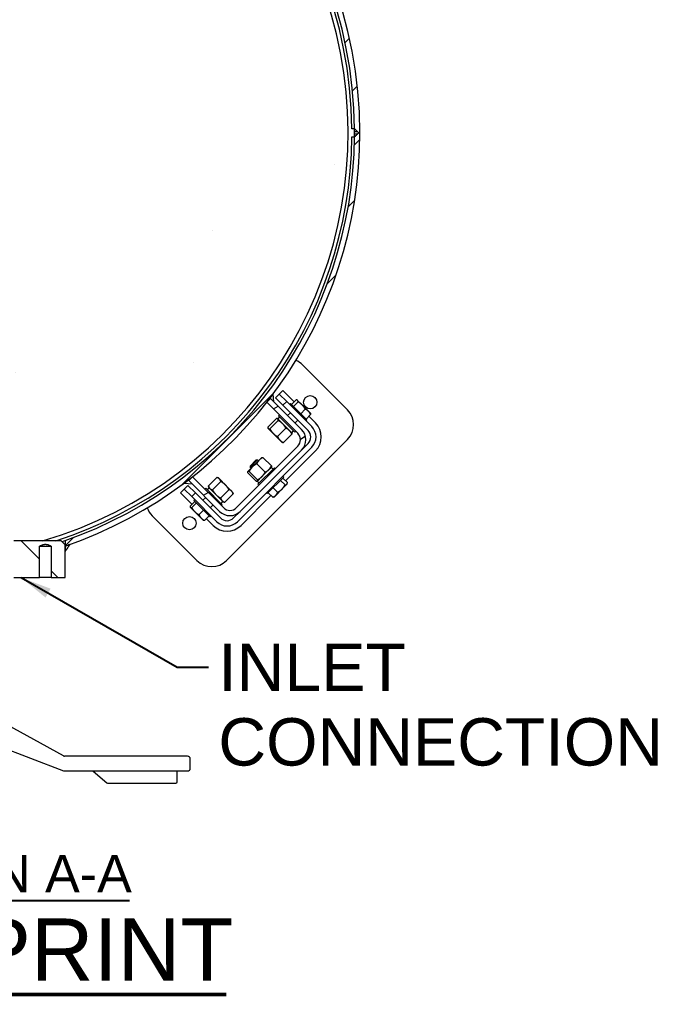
# Model space of a CAD drawing. Header units: inches. Extents: x 19 to 503, y 7 to 322.
# Drawn here: x 254.64 to 284.96, y 182.47 to 228.78 of the extents above; entities that cross this region are included whole.
import ezdxf

# ---------------------------------------------------------------- set-up
doc = ezdxf.new("R2010")
doc.units = ezdxf.units.IN
doc.header["$LTSCALE"] = 15
doc.header["$MEASUREMENT"] = 0
for name, color, linetype, lineweight in [('Dimension (ANSI)', 7, 'Continuous', 25), ('Hatch', 7, 'Continuous', 18), ('Symbol', 7, 'Continuous', 25), ('Visible', 7, 'Continuous', 18)]:
    doc.layers.add(name, color=color, linetype=linetype, lineweight=lineweight)
doc.styles.add('MEMCOR Medium', font='arial.ttf')
doc.styles.add('Standard D-E', font='arial.ttf')
doc.styles.add('Text Style326', font='arial.ttf')
doc.styles.add('Text Style347', font='arial.ttf')
doc.dimstyles.new('Default (ANSI)', dxfattribs={"dimscale": 15, "dimtxt": 0.15, "dimasz": 0.098425, "dimexe": 0.125, "dimexo": 0.0625, "dimgap": 0.031496, "dimtad": 0, "dimtih": 1, "dimtoh": 1, "dimdec": 4, "dimrnd": 1e-08, "dimzin": 3, "dimdsep": 46, "dimlunit": 5, "dimtxsty": 'MEMCOR Medium', "dimcen": 0.09, "dimdle": 0.393701, "dimclrd": 256, "dimclre": 256, "dimclrt": 256, "dimadec": 0, "dimazin": 1, "dimtfac": 0.8, "dimtofl": 0, "dimtmove": 0, "dimatfit": 3, "dimfxl": 1, "dimfrac": 1, "dimtolj": 1, "dimtzin": 4, "dimlwd": -1, "dimlwe": -1, "dimarcsym": 0})
doc.dimstyles.new('Default D-E$7', dxfattribs={"dimscale": 15, "dimtxt": 0.15, "dimasz": 0.098425, "dimexe": 0.125, "dimexo": 0.0625, "dimgap": 0.031496, "dimtad": 0, "dimtih": 1, "dimtoh": 1, "dimrnd": 1e-08, "dimzin": 4, "dimdsep": 46, "dimtxsty": 'Standard D-E', "dimcen": 0.09, "dimdle": 0.393701, "dimclrd": 256, "dimclre": 256, "dimclrt": 256, "dimadec": 0, "dimazin": 1, "dimtfac": 1, "dimtofl": 0, "dimtmove": 0, "dimatfit": 3, "dimfxl": 1, "dimtolj": 1, "dimtzin": 4, "dimlwd": -1, "dimlwe": -1, "dimarcsym": 0})

# ---------------------------------------------------------------- blocks, each defined once
blk = doc.blocks.new('*D29')
at = {"layer": 'Defpoints', "color": 0, "transparency": 16777216}
for p in [(238.898, 269.29), (264.63, 243.558), (229.758, 208.974)]:
    blk.add_point(p, dxfattribs=at)
at = {"layer": 'Dimension (ANSI)', "transparency": 16777216}
for p, q in [((263.967, 244.221), (237.572, 270.616)), ((237.854, 268.246), (225.763, 256.155)), ((205.214, 235.606), (217.305, 247.697)), ((229.095, 209.637), (202.845, 235.888))]:
    blk.add_line(p, q, dxfattribs=at)
for points in [[(237.68, 268.42), (238.028, 268.072), (238.898, 269.29)], [(205.04, 235.78), (205.388, 235.432), (204.17, 234.562)]]:
    blk.add_solid(points, dxfattribs=at)
at = {"layer": 'Dimension (ANSI)', "transparency": 16777216, "char_height": 2.25, "attachment_point": 5, "style": 'MEMCOR Medium'}
for s, insert in [('\\A1; 49{\\H0.8x;\\S1#8;} in', (221.534, 254.24)), ('\\A1;[1247.4 mm]', (221.534, 250.012))]:
    blk.add_mtext(s, dxfattribs=dict(at, insert=insert))

msp = doc.modelspace()

# ---------------------------------------------------------------- hatches: boundary and pattern name
at = {"layer": 'Hatch'}
h = msp.add_hatch(dxfattribs=at)
h.set_pattern_fill('ANSI31', color=256, scale=15, style=0)
edge = h.paths.add_edge_path()
edge.add_spline(control_points=[(270.564343, 223.585927), (270.596338, 223.554712), (270.628225, 223.523387), (270.691854, 223.460443), (270.723596, 223.428825), (270.755229, 223.397098)], knot_values=[-0.682004196, -0.682004196, -0.682004196, -0.682004196, -0.341394752, -0.341394752, 0, 0, 0, 0], degree=3, periodic=0)
edge.add_line((270.755229, 223.397098), (270.815229, 223.397103))
edge.add_ellipse((250.064767, 223.395292), major_axis=(-0.001811, 20.750462), ratio=1, start_angle=270, end_angle=306.6890483)
edge.add_ellipse((250.064767, 223.395292), major_axis=(-12.39927, 16.638503), ratio=1, start_angle=270, end_angle=270.6902994)
edge.add_ellipse((250.064767, 223.395292), major_axis=(-12.598826, 16.487913), ratio=1, start_angle=270, end_angle=285.2313046)
edge.add_ellipse((250.064767, 223.395292), major_axis=(-16.487913, 12.598826), ratio=1, start_angle=270, end_angle=270.6902994)
edge.add_ellipse((250.064767, 223.395292), major_axis=(-16.638503, 12.39927), ratio=1, start_angle=270, end_angle=343.3880966)
edge.add_ellipse((250.064767, 223.395292), major_axis=(-16.638503, -12.39927), ratio=1, start_angle=270, end_angle=270.6902994)
edge.add_ellipse((250.064767, 223.395292), major_axis=(-16.487913, -12.598826), ratio=1, start_angle=270, end_angle=285.2313046)
edge.add_ellipse((250.064767, 223.395292), major_axis=(-12.598826, -16.487913), ratio=1, start_angle=270, end_angle=270.6902994)
edge.add_ellipse((250.064767, 223.395292), major_axis=(-12.39927, -16.638503), ratio=1, start_angle=270, end_angle=343.3880966)
edge.add_ellipse((250.064767, 223.395292), major_axis=(12.39927, -16.638503), ratio=1, start_angle=270, end_angle=270.6902994)
edge.add_ellipse((250.064767, 223.395292), major_axis=(12.598826, -16.487913), ratio=1, start_angle=270, end_angle=285.2313046)
edge.add_ellipse((250.064767, 223.395292), major_axis=(16.487913, -12.598826), ratio=1, start_angle=270, end_angle=270.6902994)
edge.add_ellipse((250.064767, 223.395292), major_axis=(16.638503, -12.39927), ratio=1, start_angle=270, end_angle=287.0057217)
edge.add_ellipse((250.064767, 223.395292), major_axis=(19.537373, -6.990902), ratio=1, start_angle=270, end_angle=270.7141894)
edge.add_line((243.317935, 203.772298), (243.317935, 203.830292))
edge.add_line((243.317935, 203.830292), (243.317935, 204.036852))
edge.add_ellipse((250.064767, 223.395292), major_axis=(-19.35844, 6.746833), ratio=1, start_angle=199.7473487, end_angle=450, ccw=False)
h = msp.add_hatch(dxfattribs=at)
h.set_pattern_fill('ANSI31', color=256, scale=15, style=0)
edge = h.paths.add_edge_path()
edge.add_spline(control_points=[(270.755229, 223.393487), (270.723596, 223.36176), (270.691854, 223.330141), (270.628225, 223.267198), (270.596338, 223.235872), (270.564343, 223.204658)], knot_values=[-0.682004161, -0.682004161, -0.682004161, -0.682004161, -0.340609426, -0.340609426, 0, 0, 0, 0], degree=3, periodic=0)
edge.add_ellipse((250.064767, 223.395292), major_axis=(-0.190635, -20.499576), ratio=1, start_angle=19.7473487, end_angle=90, ccw=False)
edge.add_line((256.8116, 204.036852), (256.8116, 203.830292))
edge.add_line((256.8116, 203.830292), (256.8116, 203.772298))
edge.add_ellipse((250.064767, 223.395292), major_axis=(19.622995, 6.746833), ratio=1, start_angle=270, end_angle=270.7141894)
edge.add_ellipse((250.064767, 223.395292), major_axis=(19.537373, 6.990902), ratio=1, start_angle=270, end_angle=287.0057217)
edge.add_ellipse((250.064767, 223.395292), major_axis=(16.638503, 12.39927), ratio=1, start_angle=270, end_angle=270.6902994)
edge.add_ellipse((250.064767, 223.395292), major_axis=(16.487913, 12.598826), ratio=1, start_angle=270, end_angle=285.2313046)
edge.add_ellipse((250.064767, 223.395292), major_axis=(12.598826, 16.487913), ratio=1, start_angle=270, end_angle=270.6902994)
edge.add_ellipse((250.064767, 223.395292), major_axis=(12.39927, 16.638503), ratio=1, start_angle=270, end_angle=306.6890483)
edge.add_line((270.815229, 223.393481), (270.755229, 223.393487))
h = msp.add_hatch(dxfattribs=at)
h.set_pattern_fill('ANSI31', color=256, scale=15, angle=-15, style=0)
edge = h.paths.add_edge_path()
edge.add_line((262.863356, 207.06117), (262.68658, 206.884393))
edge.add_line((262.68658, 206.884393), (262.84037, 206.730603))
edge.add_line((262.84037, 206.730603), (264.154577, 205.416395))
edge.add_ellipse((264.642481, 205.904299), major_axis=(0.487904, -0.487904), ratio=1, start_angle=270, end_angle=360)
edge.add_line((265.130385, 205.416395), (268.043665, 208.329675))
edge.add_ellipse((267.555761, 208.817579), major_axis=(0.487904, 0.487904), ratio=1, start_angle=270, end_angle=360)
edge.add_line((268.043665, 209.305483), (266.729457, 210.61969))
edge.add_line((266.729457, 210.61969), (266.575667, 210.77348))
edge.add_line((266.575667, 210.77348), (266.39889, 210.596703))
edge.add_line((266.39889, 210.596703), (267.866888, 209.128706))
edge.add_ellipse((267.555761, 208.817579), major_axis=(0.311127, -0.311127), ratio=1, start_angle=0, end_angle=90, ccw=False)
edge.add_line((267.866888, 208.506452), (264.953608, 205.593172))
edge.add_ellipse((264.642481, 205.904299), major_axis=(-0.311127, -0.311127), ratio=1, start_angle=0, end_angle=90, ccw=False)
edge.add_line((264.331354, 205.593172), (262.863356, 207.06117))
h = msp.add_hatch(dxfattribs=at)
h.set_pattern_fill('ANSI31', color=256, scale=15, angle=-15, style=0)
edge = h.paths.add_edge_path()
edge.add_line((266.55268, 210.796467), (266.575667, 210.77348))
edge.add_line((266.575667, 210.77348), (266.729457, 210.61969))
edge.add_line((266.729457, 210.61969), (266.703271, 210.996023))
edge.add_ellipse((250.064767, 223.395292), major_axis=(-12.39927, -16.638503), ratio=1, start_angle=89.3097006, end_angle=90, ccw=False)
h = msp.add_hatch(dxfattribs=at)
h.set_pattern_fill('ANSI31', color=256, scale=15, angle=-15, style=0)
edge = h.paths.add_edge_path()
edge.add_line((262.84037, 206.730603), (262.68658, 206.884393))
edge.add_line((262.68658, 206.884393), (262.663593, 206.907379))
edge.add_ellipse((250.064767, 223.395292), major_axis=(-16.487913, -12.598826), ratio=1, start_angle=89.3097006, end_angle=90, ccw=False)
edge.add_line((262.464037, 206.756789), (262.84037, 206.730603))
h = msp.add_hatch(dxfattribs=at)
h.set_pattern_fill('ANSI31', color=256, scale=15, angle=90.0002, style=0)
edge = h.paths.add_edge_path()
edge.add_line((256.8116, 203.830292), (256.621508, 204.020292))
edge.add_line((256.621508, 204.020292), (254.374811, 204.020292))
edge.add_line((254.374811, 204.020292), (254.184583, 203.830292))
edge.add_line((254.184583, 203.830292), (254.184583, 202.460292))
edge.add_line((254.184583, 202.460292), (254.374811, 202.270292))
edge.add_line((254.374811, 202.270292), (255.596226, 202.270292))
edge.add_line((255.596226, 202.270292), (255.596226, 203.770292))
edge.add_spline(control_points=[(255.596226, 203.770292), (255.871767, 203.902718), (256.147309, 203.770292)], knot_values=[0, 0, 0, 1.461518521, 1.461518521, 1.461518521], weights=[1, 1.666136842, 1], degree=2, periodic=0)
edge.add_line((256.147309, 203.770292), (256.147309, 202.270292))
edge.add_line((256.147309, 202.270292), (256.8116, 202.270292))
edge.add_line((256.8116, 202.270292), (256.8116, 203.514226))
edge.add_line((256.8116, 203.514226), (256.8116, 203.772298))
edge.add_line((256.8116, 203.772298), (256.8116, 203.830292))
h = msp.add_hatch(dxfattribs=at)
h.set_pattern_fill('ANSI31', color=256, scale=15, angle=-15, style=0)
edge = h.paths.add_edge_path()
edge.add_line((256.8116, 203.772298), (256.8116, 203.514226))
edge.add_spline(control_points=[(256.8116, 203.514226), (256.852261, 203.571537), (256.894866, 203.631503), (256.970384, 203.737794), (257.015054, 203.800667), (257.055669, 203.857919)], knot_values=[-1.099187466, -1.099187466, -1.099187466, -1.099187466, -0.534885802, -0.534885802, 0, 0, 0, 0], degree=3, periodic=0)
edge.add_ellipse((250.064767, 223.395292), major_axis=(-19.537373, -6.990902), ratio=1, start_angle=89.2858106, end_angle=90, ccw=False)

# ---------------------------------------------------------------- linework, layer by layer
at = {"layer": 'Symbol', "lineweight": 25}
msp.add_line((244.06569, 186.931989), (259.875622, 186.931989), dxfattribs=at)
at = {"layer": 'Symbol', "lineweight": 50}
msp.add_line((239.478834, 182.472567), (264.462478, 182.472567), dxfattribs=at)
at = {"layer": 'Visible'}
for p, q in [((270.564343, 223.585927), (270.439349, 223.584765)), ((270.439349, 223.20582), (270.564343, 223.204658)), ((270.564658, 223.462145), (270.689658, 223.462553)), ((270.689658, 223.328032), (270.564658, 223.32844)), ((270.755229, 223.397098), (270.815229, 223.397103)), ((270.815229, 223.393481), (270.755229, 223.393487)), ((268.106098, 212.366048), (270.227418, 210.244728)), ((267.163317, 211.164051), (266.98654, 210.987274)), ((267.701627, 210.625741), (267.163317, 211.164051)), ((266.575667, 210.77348), (266.39889, 210.596703)), ((266.55268, 210.796467), (266.729457, 210.61969)), ((268.043665, 209.305483), (266.575667, 210.77348)), ((266.729457, 210.61969), (266.703271, 210.996023)), ((266.809763, 210.810498), (266.98654, 210.987274)), ((267.163317, 210.456944), (266.809763, 210.810498)), ((267.340093, 210.633721), (266.98654, 210.987274)), ((267.569392, 210.493506), (267.784829, 210.708943)), ((267.848674, 210.70036), (267.83067, 210.705184)), ((267.859682, 210.689352), (267.848674, 210.70036)), ((268.079691, 210.469343), (267.859682, 210.689352)), ((266.39889, 210.596703), (267.866888, 209.128706)), ((267.163317, 210.456944), (267.340093, 210.633721)), ((268.355998, 209.264263), (267.163317, 210.456944)), ((268.532775, 209.441039), (267.340093, 210.633721)), ((267.480679, 210.493135), (267.525222, 210.537677)), ((267.525222, 210.537677), (268.304709, 209.758189)), ((267.663837, 210.399062), (267.879274, 210.614499)), ((268.00941, 210.053489), (268.224847, 210.268926)), ((268.378042, 210.170992), (268.079691, 210.469343)), ((266.848999, 209.821058), (266.452117, 209.424176)), ((266.914065, 209.815668), (266.899751, 209.819503)), ((266.922899, 209.806833), (266.914065, 209.815668)), ((267.003224, 209.903285), (266.914836, 209.814897)), ((266.918302, 209.811431), (267.00669, 209.899819)), ((267.151609, 209.578124), (266.922899, 209.806833)), ((266.991318, 210.004276), (266.946776, 209.959734)), ((267.726263, 209.180246), (266.946776, 209.959734)), ((267.51687, 210.103391), (267.381313, 209.967834)), ((268.260167, 209.713647), (268.304709, 209.758189)), ((268.260539, 209.80236), (268.475976, 210.017797)), ((268.467393, 210.081642), (268.378042, 210.170992)), ((268.709551, 209.617816), (268.392773, 209.934594)), ((268.467393, 210.081642), (268.472217, 210.063637)), ((266.457508, 209.359111), (266.453672, 209.373424)), ((266.457508, 209.359111), (266.466342, 209.350276)), ((266.466342, 209.350276), (266.695052, 209.121567)), ((266.937124, 209.732933), (266.540242, 209.336051)), ((267.306418, 209.363639), (266.909536, 208.966757)), ((267.476841, 209.252892), (267.151609, 209.578124)), ((267.870423, 209.749837), (267.734866, 209.614281)), ((266.695052, 209.121567), (267.020284, 208.796335)), ((267.587588, 209.08247), (267.190706, 208.685588)), ((267.582197, 209.147535), (267.476841, 209.252892)), ((267.581427, 209.148306), (267.669815, 209.236694)), ((267.582197, 209.147535), (267.586033, 209.133222)), ((267.770805, 209.224788), (267.726263, 209.180246)), ((270.227418, 208.830514), (264.485711, 203.088807)), ((267.866888, 208.506452), (264.953608, 205.593172)), ((264.994828, 204.927285), (268.532775, 208.465232)), ((267.020284, 208.796335), (267.12564, 208.690978)), ((267.12564, 208.690978), (267.139954, 208.687143)), ((268.043665, 208.329675), (268.355998, 208.642009)), ((265.130385, 205.416395), (268.043665, 208.329675)), ((266.154826, 207.973366), (266.036837, 207.855376)), ((266.154826, 207.973366), (266.163459, 207.975679)), ((266.610652, 207.575752), (266.21377, 207.972634)), ((267.290652, 206.869556), (268.709551, 208.288455)), ((265.708156, 207.526695), (265.492079, 207.310618)), ((265.603292, 207.567985), (265.892074, 207.856768)), ((265.603292, 207.567985), (265.603295, 207.503212)), ((265.956848, 207.856765), (265.603295, 207.503212)), ((265.643984, 207.462523), (265.603295, 207.503212)), ((266.036837, 207.855376), (265.708156, 207.526695)), ((265.892074, 207.856768), (265.956848, 207.856765)), ((266.316461, 207.281562), (265.919579, 207.678444)), ((265.997537, 207.816076), (265.956848, 207.856765)), ((265.975962, 206.70461), (266.75545, 207.484098)), ((266.493394, 207.398819), (266.611384, 207.516809)), ((266.695535, 207.424184), (266.607147, 207.512572)), ((266.611384, 207.516809), (266.613697, 207.525442)), ((266.799992, 207.439556), (266.75545, 207.484098)), ((262.863356, 207.06117), (262.68658, 206.884393)), ((264.331354, 205.593172), (262.863356, 207.06117)), ((263.622549, 206.627513), (264.019431, 207.024395)), ((264.100949, 207.002552), (264.019431, 207.024395)), ((264.145706, 206.957796), (264.100949, 207.002552)), ((265.486694, 207.305233), (265.484381, 207.2966)), ((265.492079, 207.310618), (265.486694, 207.305233)), ((265.884308, 206.849408), (265.487426, 207.24629)), ((265.953289, 206.91839), (265.556407, 207.315271)), ((265.948636, 206.854061), (266.164713, 207.070138)), ((266.164713, 207.070138), (266.493394, 207.398819)), ((267.198087, 207.04146), (266.4186, 206.261973)), ((267.153545, 207.086002), (267.198087, 207.04146)), ((267.158417, 207.00179), (267.373854, 206.786353)), ((262.464037, 206.756789), (262.84037, 206.730603)), ((262.649562, 206.650297), (262.472785, 206.47352)), ((262.649562, 206.650297), (263.003116, 206.296743)), ((262.84037, 206.730603), (262.663593, 206.907379)), ((262.68658, 206.884393), (264.154577, 205.416395)), ((263.56024, 206.45337), (263.648629, 206.541758)), ((263.644392, 206.545995), (263.622549, 206.627513)), ((263.644392, 206.545995), (263.689148, 206.501239)), ((263.815423, 206.434639), (264.212305, 206.831521)), ((264.435015, 206.668486), (264.145706, 206.957796)), ((264.724325, 206.379176), (264.435015, 206.668486)), ((265.943251, 206.848676), (265.934618, 206.846363)), ((265.943251, 206.848676), (265.948636, 206.854061)), ((266.03241, 206.761059), (265.944022, 206.849447)), ((266.020504, 206.660068), (265.975962, 206.70461)), ((266.694864, 206.538237), (266.910301, 206.322799)), ((267.044938, 206.888311), (267.260375, 206.672873)), ((267.112968, 206.470206), (267.344745, 206.701982)), ((267.344745, 206.701982), (267.360771, 206.718008)), ((267.360771, 206.718008), (267.367914, 206.744666)), ((262.296009, 206.296743), (262.472785, 206.47352)), ((262.296009, 206.296743), (262.841568, 205.751184)), ((262.472785, 206.47352), (262.826339, 206.119967)), ((263.003116, 206.296743), (262.826339, 206.119967)), ((262.826339, 206.119967), (264.01902, 204.927285)), ((263.003116, 206.296743), (264.195797, 205.104062)), ((263.356669, 205.94319), (263.492226, 206.078747)), ((263.500326, 206.513284), (263.455784, 206.468742)), ((264.279814, 205.733796), (263.500326, 206.513284)), ((263.689148, 206.501239), (263.978458, 206.211929)), ((263.978458, 206.211929), (264.267768, 205.922619)), ((264.201169, 206.048893), (264.598051, 206.445775)), ((264.394042, 205.85602), (264.790924, 206.252902)), ((264.769082, 206.33442), (264.724325, 206.379176)), ((264.769082, 206.33442), (264.790924, 206.252902)), ((265.171604, 204.750508), (266.590504, 206.169408)), ((266.374057, 206.306515), (266.4186, 206.261973)), ((266.458269, 206.301642), (266.673707, 206.086205)), ((266.742052, 206.099289), (266.715394, 206.092146)), ((266.742052, 206.099289), (266.819634, 206.176872)), ((266.819634, 206.176872), (267.112968, 206.470206)), ((262.7597, 205.611386), (262.757123, 205.621001)), ((262.973803, 205.883418), (262.758366, 205.667981)), ((262.7597, 205.611386), (262.765678, 205.605408)), ((262.765678, 205.605408), (262.969782, 205.401303)), ((263.043688, 205.813533), (262.828251, 205.598096)), ((262.922383, 205.934838), (262.966925, 205.97938)), ((262.922383, 205.934838), (263.701871, 205.15535)), ((263.710222, 205.589636), (263.845779, 205.725193)), ((264.223365, 205.790245), (264.311754, 205.878633)), ((264.279814, 205.733796), (264.235272, 205.689254)), ((264.267768, 205.922619), (264.312524, 205.877863)), ((264.312524, 205.877863), (264.394042, 205.85602)), ((263.071497, 203.088807), (260.950177, 205.210128)), ((262.969782, 205.401303), (263.273163, 205.097922)), ((263.382012, 205.475209), (263.166575, 205.259772)), ((263.650451, 205.206771), (263.435013, 204.991333)), ((263.701871, 205.15535), (263.746413, 205.199893)), ((264.818051, 205.104062), (265.130385, 205.416395)), ((263.273163, 205.097922), (263.378418, 204.992667)), ((263.378418, 204.992667), (263.388033, 204.990091)), ((263.518216, 205.074536), (263.842244, 204.750508)), ((256.621508, 204.020292), (254.374811, 204.020292)), ((255.596226, 202.270292), (255.596226, 203.770292)), ((255.596226, 203.770292), (256.147309, 203.770292)), ((256.147309, 203.770292), (256.147309, 202.270292)), ((256.8116, 204.036852), (256.8116, 203.772298)), ((256.8116, 202.270292), (256.8116, 203.830292)), ((256.8116, 203.772298), (256.8116, 203.514226)), ((254.374811, 202.270292), (255.596226, 202.270292)), ((256.147309, 202.270292), (255.596226, 202.270292)), ((256.147309, 202.270292), (256.8116, 202.270292)), ((256.728035, 193.802904), (252.084039, 196.35833)), ((252.052673, 194.879229), (256.734681, 193.095607)), ((262.631177, 193.787418), (256.788298, 193.787418)), ((262.756177, 193.212418), (262.756177, 193.662418)), ((256.77918, 193.087418), (262.631177, 193.087418)), ((258.136753, 193.082739), (258.799706, 192.526456)), ((262.131177, 192.572418), (262.131177, 193.067418)), ((258.838273, 192.512418), (262.071177, 192.512418))]:
    msp.add_line(p, q, dxfattribs=at)
for centre in [(268.459651, 210.598281), (262.717944, 204.856574)]:
    msp.add_circle(centre, 0.315, dxfattribs=at)
for centre, radius, start, end in [((250.064767, 223.395292), 20.750462, 0.005, 251.0258628), ((250.064767, 223.395292), 20.500462, 0.5328038, 250.7854552), ((250.064767, 223.395292), 20.375462, 0.5328038, 251.9707587), ((250.064767, 223.395292), 20.19, 286.335037, 253.664963), ((250.064767, 223.395292), 20.375462, 288.0292413, 359.4671962), ((250.064767, 223.395292), 20.750462, 288.9741372, 359.995), ((250.064767, 223.395292), 20.500462, 289.2145448, 359.4671962), ((250.064767, 223.395292), 20.5, 359.4671962, 0.5328038), ((267.398991, 211.658942), 1, 45, 67.8028259), ((250.064767, 223.395292), 20.750462, 322.6156523, 323.3059517), ((269.520311, 209.537621), 1, 315, 45), ((267.555761, 208.817579), 0.69, 315, 45), ((268.044871, 208.953136), 0.69, 315, 45), ((268.044871, 208.953136), 0.94, 315, 45), ((267.555761, 208.817579), 0.44, 315, 45), ((268.044871, 208.953136), 0.44, 315, 45), ((250.064767, 223.395292), 20.750462, 306.6940483, 307.3843477), ((264.642481, 205.904299), 0.44, 225, 315), ((261.657284, 205.917235), 1, 199.3581895, 225), ((264.642481, 205.904299), 0.69, 225, 315), ((264.506924, 205.415189), 0.94, 225, 315), ((264.506924, 205.415189), 0.69, 225, 315), ((264.506924, 205.415189), 0.44, 225, 315), ((250.064767, 223.395292), 20.750462, 288.9741372, 289.6883266), ((263.778604, 203.795914), 1, 225, 315), ((256.788298, 193.912418), 0.125, 241.1775702, 270), ((262.631177, 193.662418), 0.125, 0, 90), ((256.77918, 193.212418), 0.125, 249.145542, 270), ((262.631177, 193.212418), 0.125, 270, 0), ((258.123898, 193.067418), 0.02, 50, 90), ((262.151177, 193.067418), 0.02, 90, 180), ((258.838273, 192.572418), 0.06, 230, 270), ((262.071177, 192.572418), 0.06, 270, 0)]:
    msp.add_arc(centre, radius, start, end, dxfattribs=at)
for points, knots in [([(270.564343, 223.585927), (270.596338, 223.554712), (270.628225, 223.523387), (270.691854, 223.460443), (270.723596, 223.428825), (270.755229, 223.397098)], [-0.6820041958, -0.6820041958, -0.6820041958, -0.6820041958, -0.3413947519, -0.3413947519, 0, 0, 0, 0]), ([(270.755229, 223.393487), (270.723596, 223.36176), (270.691854, 223.330141), (270.628225, 223.267198), (270.596338, 223.235872), (270.564343, 223.204658)], [-0.6820041608, -0.6820041608, -0.6820041608, -0.6820041608, -0.3406094264, -0.3406094264, 0, 0, 0, 0]), ([(256.657848, 203.983946), (256.668193, 203.987461), (256.678018, 203.99081), (256.759695, 204.018689), (256.800506, 204.032986), (256.8116, 204.036852)], [100.570536323, 100.570536323, 100.570536323, 100.570536323, 100.921902014, 100.921902014, 103.655490435, 103.655490435, 103.655490435, 103.655490435]), ([(256.8116, 203.514226), (256.852261, 203.571537), (256.894866, 203.631503), (256.970384, 203.737794), (257.015054, 203.800667), (257.055669, 203.857919)], [-1.099187466, -1.099187466, -1.099187466, -1.099187466, -0.534885802, -0.534885802, 0, 0, 0, 0])]:
    msp.add_open_spline(points, degree=3, knots=knots, dxfattribs=at)
for points, weights in [([(267.859682, 210.689352), (267.837767, 210.711268), (267.784829, 210.708943)], [1, 1.04314139574, 1.01001874936]), ([(267.879274, 210.614499), (267.881598, 210.667436), (267.859682, 210.689352)], [1.01001874936, 1.04314139574, 1]), ([(268.079691, 210.469343), (267.999501, 210.549534), (267.879274, 210.614499)], [1, 1.04314139574, 1.01001874936]), ([(268.224847, 210.268926), (268.159882, 210.389153), (268.079691, 210.469343)], [1.01001874936, 1.04314139574, 1]), ([(268.378042, 210.170992), (268.319768, 210.229267), (268.224847, 210.268926)], [1, 1.04314139574, 1.01001874936]), ([(266.922899, 209.806833), (266.90245, 209.827283), (266.848999, 209.821058)], [1, 1.0379548493, 1]), ([(266.937124, 209.732933), (266.943349, 209.786384), (266.922899, 209.806833)], [1, 1.0379548493, 1]), ([(268.475976, 210.017797), (268.436317, 210.112718), (268.378042, 210.170992)], [1.01001874936, 1.04314139574, 1]), ([(268.472217, 210.063637), (268.477176, 210.04513), (268.475976, 210.017797)], [1.02398736948, 1.02685383459, 1.01001874936]), ([(266.452117, 209.424176), (266.445893, 209.370726), (266.466342, 209.350276)], [1, 1.0379548493, 1]), ([(266.466342, 209.350276), (266.486792, 209.329827), (266.540242, 209.336051)], [1, 1.0379548493, 1]), ([(266.540242, 209.336051), (266.609357, 209.207262), (266.695052, 209.121567)], [1, 1.0379548493, 1]), ([(267.151609, 209.578124), (267.065914, 209.663819), (266.937124, 209.732933)], [1, 1.0379548493, 1]), ([(267.306418, 209.363639), (267.237304, 209.492429), (267.151609, 209.578124)], [1, 1.0379548493, 1]), ([(267.476841, 209.252892), (267.411595, 209.318138), (267.306418, 209.363639)], [1, 1.0379548493, 1]), ([(266.695052, 209.121567), (266.780747, 209.035872), (266.909536, 208.966757)], [1, 1.0379548493, 1]), ([(266.909536, 208.966757), (266.955038, 208.86158), (267.020284, 208.796335)], [1, 1.0379548493, 1]), ([(267.587588, 209.08247), (267.542086, 209.187646), (267.476841, 209.252892)], [1, 1.0379548493, 1]), ([(267.586033, 209.133222), (267.591236, 209.113801), (267.587588, 209.08247)], [1.01852611935, 1.02190396054, 1]), ([(267.020284, 208.796335), (267.085529, 208.731089), (267.190706, 208.685588)], [1, 1.0379548493, 1]), ([(267.190706, 208.685588), (267.159375, 208.681939), (267.139954, 208.687143)], [1, 1.02190396054, 1.01852611935]), ([(266.21377, 207.972634), (266.105104, 207.923644), (266.036837, 207.855376)], [1, 1.0379548493, 1]), ([(266.163459, 207.975679), (266.180911, 207.980355), (266.21377, 207.972634)], [1.01673538241, 1.02550032183, 1]), ([(265.708156, 207.526695), (265.623881, 207.442421), (265.556407, 207.315271)], [1, 1.0379548493, 1]), ([(265.919579, 207.678444), (265.79243, 207.610969), (265.708156, 207.526695)], [1, 1.0379548493, 1]), ([(266.036837, 207.855376), (265.96857, 207.787109), (265.919579, 207.678444)], [1, 1.0379548493, 1]), ([(266.493394, 207.398819), (266.561661, 207.467086), (266.610652, 207.575752)], [1, 1.0379548493, 1]), ([(266.610652, 207.575752), (266.618373, 207.542893), (266.613697, 207.525442)], [1, 1.02550032183, 1.01673538241]), ([(264.145706, 206.957796), (264.100949, 207.002552), (264.019431, 207.024395)], [1, 1.0379548493, 1]), ([(265.492079, 207.310618), (265.476072, 207.294611), (265.487426, 207.24629)], [1, 1.0379548493, 1]), ([(265.556407, 207.315271), (265.508086, 207.326626), (265.492079, 207.310618)], [1, 1.0379548493, 1]), ([(265.953289, 206.91839), (266.080438, 206.985864), (266.164713, 207.070138)], [1, 1.0379548493, 1]), ([(266.164713, 207.070138), (266.248987, 207.154412), (266.316461, 207.281562)], [1, 1.0379548493, 1]), ([(266.316461, 207.281562), (266.425127, 207.330552), (266.493394, 207.398819)], [1, 1.0379548493, 1]), ([(263.622549, 206.627513), (263.644392, 206.545995), (263.689148, 206.501239)], [1, 1.0379548493, 1]), ([(264.212305, 206.831521), (264.190462, 206.913039), (264.145706, 206.957796)], [1, 1.0379548493, 1]), ([(264.435015, 206.668486), (264.345503, 206.757999), (264.212305, 206.831521)], [1, 1.0379548493, 1]), ([(264.598051, 206.445775), (264.524528, 206.578973), (264.435015, 206.668486)], [1, 1.0379548493, 1]), ([(265.884308, 206.849408), (265.932629, 206.838054), (265.948636, 206.854061)], [1, 1.0379548493, 1]), ([(265.948636, 206.854061), (265.964643, 206.870068), (265.953289, 206.91839)], [1, 1.0379548493, 1]), ([(267.112968, 206.470206), (267.194203, 206.551441), (267.260375, 206.672873)], [1, 1.04314139574, 1.01001874936]), ([(267.260375, 206.672873), (267.318412, 206.675649), (267.344745, 206.701982)], [1.01001874936, 1.04314139574, 1]), ([(267.344745, 206.701982), (267.371078, 206.728316), (267.373854, 206.786353)], [1, 1.04314139574, 1.01001874936]), ([(263.689148, 206.501239), (263.733905, 206.456482), (263.815423, 206.434639)], [1, 1.0379548493, 1]), ([(263.815423, 206.434639), (263.888945, 206.301441), (263.978458, 206.211929)], [1, 1.0379548493, 1]), ([(263.978458, 206.211929), (264.067971, 206.122416), (264.201169, 206.048893)], [1, 1.0379548493, 1]), ([(264.724325, 206.379176), (264.679569, 206.423932), (264.598051, 206.445775)], [1, 1.0379548493, 1]), ([(264.790924, 206.252902), (264.769082, 206.33442), (264.724325, 206.379176)], [1, 1.0379548493, 1]), ([(266.673707, 206.086205), (266.764733, 206.12197), (266.819634, 206.176872)], [1.01001874936, 1.04314139574, 1]), ([(266.715394, 206.092146), (266.697463, 206.087342), (266.673707, 206.086205)], [1.02432254968, 1.02331915059, 1.01001874936]), ([(266.819634, 206.176872), (266.874536, 206.231773), (266.910301, 206.322799)], [1, 1.04314139574, 1.01001874936]), ([(266.910301, 206.322799), (267.031734, 206.388971), (267.112968, 206.470206)], [1.01001874936, 1.04314139574, 1]), ([(262.758366, 205.667981), (262.749461, 205.621624), (262.765678, 205.605408)], [1.01001874936, 1.04314139574, 1]), ([(262.765678, 205.605408), (262.781894, 205.589191), (262.828251, 205.598096)], [1, 1.04314139574, 1.01001874936]), ([(262.828251, 205.598096), (262.891274, 205.479811), (262.969782, 205.401303)], [1.01001874936, 1.04314139574, 1]), ([(264.201169, 206.048893), (264.223012, 205.967375), (264.267768, 205.922619)], [1, 1.0379548493, 1]), ([(264.267768, 205.922619), (264.312524, 205.877863), (264.394042, 205.85602)], [1, 1.0379548493, 1]), ([(262.969782, 205.401303), (263.04829, 205.322795), (263.166575, 205.259772)], [1, 1.04314139574, 1.01001874936]), ([(263.166575, 205.259772), (263.210872, 205.160213), (263.273163, 205.097922)], [1.01001874936, 1.04314139574, 1]), ([(263.273163, 205.097922), (263.335455, 205.035631), (263.435013, 204.991333)], [1, 1.04314139574, 1.01001874936]), ([(263.435013, 204.991333), (263.404949, 204.985558), (263.388033, 204.990091)], [1.01001874936, 1.03125529178, 1.02114184593]), ([(255.596226, 203.770292), (255.871767, 203.902718), (256.147309, 203.770292)], [1, 1.66613684165, 1]), ([(256.8116, 203.830292), (256.715197, 203.92665), (256.621508, 204.020292)], [1, 1.00010199869, 1])]:
    msp.add_rational_spline(points, weights, degree=2, dxfattribs=at)

# ---------------------------------------------------------------- texts
at = {"layer": 'Symbol', "insert": (264.090673, 199.137194), "char_height": 2.25000007, "width": 21.13491015, "attachment_point": 1, "line_spacing_factor": 0.944221, "style": 'Standard D-E'}
msp.add_mtext('\\fArial|b0|i0;INLET \\P\\fArial|b0|i0;CONNECTION', dxfattribs=at)
at = {"layer": 'Symbol', "attachment_point": 7}
for s, insert, char_height, style in [('SECTION A-A', (244.181803, 187.300559), 1.76999994, 'Text Style347'), ('FOOT PRINT', (239.833166, 183.087425), 2.9527559, 'Text Style326')]:
    msp.add_mtext(s, dxfattribs=dict(at, insert=insert, char_height=char_height, style=style))

# ---------------------------------------------------------------- dimensions: what is measured, and where the dimension line sits
at = {"layer": 'Dimension (ANSI)'}
dim = msp.add_linear_dim(base=(238.89778, 269.289708), p1=(229.758283, 208.974349), p2=(264.629545, 243.557943), angle=45, text=' <> in\\X[1247.4 mm]', dimstyle='Default (ANSI)', override={"dimgap": 0.031496, "dimdec": 4, "dimpost": '', "dimtol": 0, "dimlim": 0, "dimtp": 0, "dimtm": 0, "dimtdec": 2, "dimatfit": 1}, dxfattribs=at)
dim.commit()
dim.dimension.update_dxf_attribs({"geometry": '*D29', "text_midpoint": (221.534066, 251.925993), "dimtype": 160})

# ---------------------------------------------------------------- leaders
at = {"layer": 'Symbol', "annotation_type": 0, "has_hookline": 1, "hookline_direction": 0, "text_width": 20.715042}
msp.add_leader([(254.720095, 202.270292), (262.141854, 198.012194), (263.618232, 198.012194)], dimstyle='Default D-E$7', override={"dimtad": 0}, dxfattribs=at)

doc.saveas('drawing.dxf')
